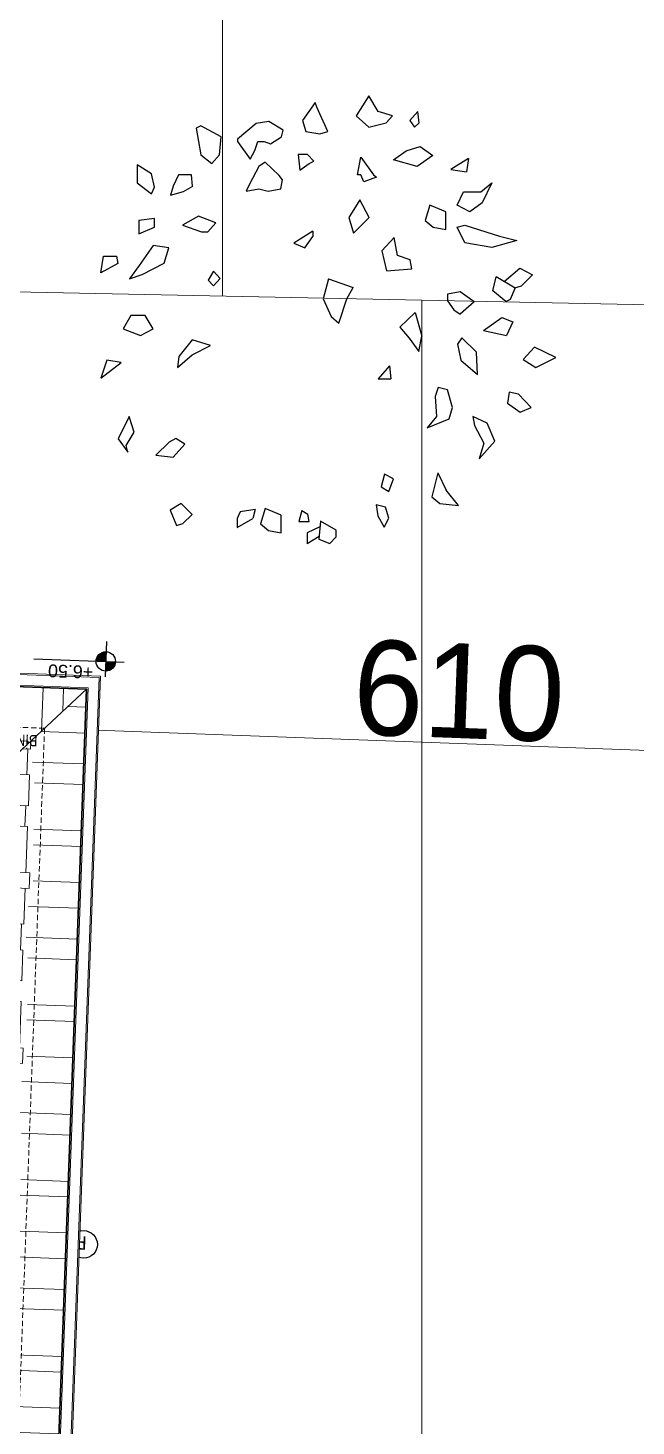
# Model space of a CAD drawing. Header units: centimetres. Extents: x 63871 to 181827, y -95930 to 42199.
# Drawn here: x 174213 to 174663, y 18035 to 19068 of the extents above; entities that cross this region are included whole.
import ezdxf

# ---------------------------------------------------------------- set-up
doc = ezdxf.new("R2010")
doc.units = ezdxf.units.CM
doc.linetypes.add('11-021_500-SatisOfisi_220512$0${ Diamond }', pattern=[12, 4, -2, 2, 2, -2])
for name, color, linetype, lineweight in [('A-WALL', 12, 'Continuous', 50), ('ARA SINIRLAR', 225, 'Continuous', 15), ('İz DÜŞÜMÜ', 7, '11-021_500-SatisOfisi_220512$0${ Diamond }', 18), ('OLUK', 222, 'Continuous', 15), ('Çatı', 144, 'Continuous', 30)]:
    doc.layers.add(name, color=color, linetype=linetype, lineweight=lineweight)
for name, color, linetype in [('Bitirme - Duvar', 7, 'Continuous'), ('CAY', 94, 'Continuous'), ('Dıış Ölçü', 140, 'Continuous'), ('KOT', 171, 'Continuous')]:
    doc.layers.add(name, color=color, linetype=linetype)
doc.styles.add('Arial_1', font='Arial.ttf', dxfattribs={"height": 300})
doc.styles.add('MtXpl_Arial_Narrow_1', font='')
doc.styles.add('OLUŞTURULMUŞ_STİL_1', font='Arial.ttf')
doc.styles.add('RomanS', font='')
doc.styles.get('MtXpl_Arial_Narrow_1').set_extended_font_data('Arial Narrow')
doc.styles.get('RomanS').set_extended_font_data('Stylus BT')
doc.dimstyles.new('BÖYÜK', dxfattribs={"dimtxt": 70, "dimasz": 5, "dimexe": 5, "dimexo": 5, "dimgap": 2, "dimtad": 3, "dimdec": 0, "dimzin": 0, "dimdsep": 46, "dimtxsty": 'RomanS', "dimblk": 'DOT', "dimcen": 5, "dimadec": 0, "dimazin": 0, "dimtfac": 1, "dimtdec": 0, "dimtix": 1, "dimtofl": 0, "dimtmove": 1, "dimatfit": 0, "dimldrblk": 'DOT', "dimfxl": 10, "dimfxlon": 1, "dimtolj": 1, "dimtzin": 0, "dimarcsym": 0})

# ---------------------------------------------------------------- blocks, each defined once
blk = doc.blocks.new('HRD')
at = {"layer": 'A-WALL', "lineweight": 53}
for p, q in [((153819.6, 35417.5), (153819.6, 35692.5)), ((153869.8, 35417.5), (153819.6, 35417.5))]:
    blk.add_line(p, q, dxfattribs=at)
at = {"layer": 'Bitirme - Duvar', "color": 161, "linetype": 'Continuous', "lineweight": 25}
blk.add_line((153786.9, 35737.5), (153834.4, 35737.5), dxfattribs=at)
blk.add_circle((153776.7, 35737.5), 10.2, dxfattribs=at)
at = {"layer": 'İz DÜŞÜMÜ'}
blk.add_lwpolyline([(153819.6, 36347.5), (154419.6, 36347.5), (154419.6, 35292.5), (154159.6, 35292.5), (154159.6, 35357.5), (153819.6, 35357.5), (153819.6, 36347.5)], dxfattribs=at)
at = {"layer": 'Bitirme - Duvar', "linetype": 'Continuous', "char_height": 10, "attachment_point": 7, "style": 'OLUŞTURULMUŞ_STİL_1'}
for s, insert in [('\\A1;90', (153794.5, 35741.5)), ('\\A1;P', (153774.4, 35731.4)), ('\\A1;270', (153794.5, 35721.5))]:
    blk.add_mtext(s, dxfattribs=dict(at, insert=insert))
blk = doc.blocks.new('_Dot')
at = {"color": 0, "linetype": 'ByBlock', "lineweight": -2}
blk.add_line((-0.5, 0), (-1, 0), dxfattribs=at)
at = {"color": 0, "linetype": 'ByBlock', "const_width": 0.5}
blk.add_lwpolyline([(-0.25, 0, 1), (0.25, 0, 1)], format="xyb", close=True, dxfattribs=at)
blk = doc.blocks.new('*D419')
at = {"layer": 'Defpoints', "color": 0, "transparency": 16777216}
for p in [(-3726.2, 3620.2), (-3116.6, 3597.6), (-3116.6, 3597.6)]:
    blk.add_point(p, dxfattribs=at)
at = {"layer": 'Dıış Ölçü', "color": 0, "lineweight": -2, "transparency": 16777216}
for p, q in [((-3726.2, 3620.2), (-3726.4, 3615.3)), ((-3721.2, 3620.1), (-3121.6, 3597.8)), ((-3116.6, 3597.6), (-3116.8, 3592.6))]:
    blk.add_line(p, q, dxfattribs=at)
at = {"layer": 'Dıış Ölçü', "color": 0, "lineweight": -2, "transparency": 16777216, "xscale": 5, "yscale": 5, "zscale": 5}
for p, rotation in [((-3726.2, 3620.2), 177.8731903117566), ((-3116.6, 3597.6), 357.8731903117566)]:
    blk.add_blockref('_Dot', p, dxfattribs=dict(at, rotation=rotation))
at = {"layer": 'Dıış Ölçü', "color": 0, "transparency": 16777216, "insert": (-3420, 3647.5), "char_height": 70, "attachment_point": 5, "rotation": 357.8732, "style": 'RomanS'}
blk.add_mtext('\\A1;610', dxfattribs=at)
blk = doc.blocks.new('A$C5AA32782')
at = {"layer": 'CAY'}
for p, q in [((566, 945.5, 0), (539.4, 903.2, 0)), ((585.9, 912.6, 0), (566, 945.5, 0)), ((452.9, 931.4, 0), (426.3, 893.8, 0)), ((456.2, 922, 0), (452.9, 931.4, 0)), ((479.5, 870.3, 0), (456.2, 922, 0)), ((328.5, 887.1, 0), (288.5, 854.2, 0)), ((355.1, 891.8, 0), (328.5, 887.1, 0)), ((385, 873, 0), (355.1, 891.8, 0)), ((426.3, 893.8, 0), (432.9, 870.3, 0)), ((539.4, 903.2, 0), (566, 879.7, 0)), ((566, 879.7, 0), (602.6, 889.1, 0)), ((615.9, 903.2, 0), (585.9, 912.6, 0)), ((602.6, 889.1, 0), (615.9, 903.2, 0)), ((669.1, 912.6, 0), (652.5, 893.8, 0)), ((652.5, 893.8, 0), (662.4, 879.7, 0)), ((662.4, 879.7, 0), (672.4, 889.1, 0)), ((672.4, 889.1, 0), (669.1, 912.6, 0)), ((211.1, 882.5, 0), (201.2, 877.8, 0)), ((201.2, 877.8, 0), (211.1, 821.4, 0)), ((254.4, 859, 0), (211.1, 882.5, 0)), ((251, 821.4, 0), (254.4, 859, 0)), ((358.4, 844.8, 0), (381.7, 858.9, 0)), ((381.7, 858.9, 0), (385, 873, 0)), ((432.9, 870.3, 0), (462.9, 865.6, 0)), ((462.9, 865.6, 0), (479.5, 870.3, 0)), ((288.5, 854.2, 0), (288.5, 849.5, 0)), ((288.5, 849.5, 0), (315.2, 811.9, 0)), ((315.2, 811.9, 0), (325.1, 830.7, 0)), ((325.1, 830.7, 0), (331.8, 849.5, 0)), ((331.8, 849.5, 0), (345.1, 849.5, 0)), ((345.1, 849.5, 0), (358.4, 844.8, 0)), ((617.8, 810.6, 0), (644.5, 829.4, 0)), ((644.5, 829.4, 0), (674.4, 838.7, 0)), ((674.4, 838.7, 0), (701, 820, 0)), ((107, 781, 0), (77, 799.8, 0)), ((77, 799.8, 0), (77, 762.2, 0)), ((211.1, 821.4, 0), (234.4, 802.6, 0)), ((234.4, 802.6, 0), (251, 821.4, 0)), ((347, 805.9, 0), (333.7, 796.5, 0)), ((377, 777.7, 0), (347, 805.9, 0)), ((436.8, 821.9, 0), (416.8, 821.9, 0)), ((416.8, 821.9, 0), (420.1, 789, 0)), ((420.1, 789, 0), (440.1, 803.1, 0)), ((450.1, 807.8, 0), (436.8, 821.9, 0)), ((440.1, 803.1, 0), (450.1, 807.8, 0)), ((542.4, 778.7, 0), (549.1, 816.3, 0)), ((549.1, 816.3, 0), (575.7, 778.7, 0)), ((667.7, 796.5, 0), (617.8, 810.6, 0)), ((701, 820, 0), (667.7, 796.5, 0)), ((776.2, 813.8, 0), (739, 790.4, 0)), ((776.2, 813.8, 0), (772.2, 785.7, 0)), ((113.6, 752.8, 0), (107, 781, 0)), ((163.9, 778.9, 0), (152.9, 755.4, 0)), ((191.6, 778.9, 0), (163.9, 778.9, 0)), ((194, 755.2, 0), (191.6, 778.9, 0)), ((333.7, 796.5, 0), (313.8, 759, 0)), ((383.6, 768.3, 0), (377, 777.7, 0)), ((380.3, 749.6, 0), (383.6, 768.3, 0)), ((549.1, 778.7, 0), (542.4, 778.7, 0)), ((555.7, 764.6, 0), (549.1, 778.7, 0)), ((582.4, 774, 0), (555.7, 764.6, 0)), ((575.7, 778.7, 0), (582.4, 774, 0)), ((739, 790.4, 0), (772.2, 785.7, 0)), ((77, 762.2, 0), (107, 738.7, 0)), ((107, 738.7, 0), (113.6, 752.8, 0)), ((152.9, 755.4, 0), (147.3, 735.9, 0)), ((147.3, 735.9, 0), (175, 743.7, 0)), ((175, 743.7, 0), (194.4, 755.4, 0)), ((313.8, 759, 0), (307.1, 744.9, 0)), ((307.1, 744.9, 0), (333.7, 749.6, 0)), ((333.7, 749.6, 0), (353.7, 744.9, 0)), ((353.7, 744.9, 0), (380.3, 749.6, 0)), ((752.3, 715.2, 0), (765.6, 743.4, 0)), ((765.6, 743.4, 0), (802.2, 743.4, 0)), ((802.2, 743.4, 0), (825.4, 762.2, 0)), ((825.4, 762.2, 0), (805.5, 719.9, 0)), ((547, 726.4, 0), (523.7, 688.8, 0)), ((566.9, 688.8, 0), (547, 726.4, 0)), ((695, 715.3, 0), (685, 682.5, 0)), ((728.2, 701.2, 0), (695, 715.3, 0)), ((778.9, 701.1, 0), (752.3, 715.2, 0)), ((805.5, 719.9, 0), (778.9, 701.1, 0)), ((113.6, 687.1, 0), (80.3, 682.4, 0)), ((80.3, 682.4, 0), (80.3, 654.2, 0)), ((113.6, 668.3, 0), (113.6, 687.1, 0)), ((206.1, 691.9, 0), (172.9, 673.1, 0)), ((242.7, 677.8, 0), (206.1, 691.9, 0)), ((523.7, 688.8, 0), (533.7, 655.9, 0)), ((533.7, 655.9, 0), (566.9, 688.8, 0)), ((685, 682.5, 0), (701.6, 668.4, 0)), ((728.2, 663.7, 0), (728.2, 701.2, 0)), ((80.3, 654.2, 0), (113.6, 668.3, 0)), ((172.9, 673.1, 0), (212.8, 659, 0)), ((212.8, 659, 0), (226.1, 659, 0)), ((226.1, 659, 0), (242.7, 677.8, 0)), ((447.5, 660.3, 0), (407.6, 634.6, 0)), ((447.5, 660.3, 0), (447.5, 648.7, 0)), ((701.6, 668.4, 0), (728.2, 663.7, 0)), ((752.3, 668.3, 0), (768.9, 673, 0)), ((768.9, 635.4, 0), (752.3, 668.3, 0)), ((768.9, 673, 0), (842.1, 649.5, 0)), ((842.1, 649.5, 0), (878.7, 640.1, 0)), ((110.8, 630, 0), (80.9, 587.7, 0)), ((144.1, 625.3, 0), (110.8, 630, 0)), ((134.1, 592.4, 0), (144.1, 625.3, 0)), ((407.6, 634.6, 0), (430.9, 625.3, 0)), ((430.9, 625.3, 0), (447.5, 648.7, 0)), ((619.8, 646.7, 0), (593.2, 618.5, 0)), ((626.5, 609.1, 0), (619.8, 646.7, 0)), ((825.4, 626, 0), (768.9, 635.4, 0)), ((878.7, 640.1, 0), (825.4, 626, 0)), ((0.4, 572.3, 0), (5.9, 607.5, 0)), ((36.4, 591.8, 0), (0.4, 572.3, 0)), ((5.9, 607.5, 0), (33.6, 607.5, 0)), ((33.6, 607.5, 0), (36.4, 591.8, 0)), ((87.6, 568.9, 0), (134.1, 592.4, 0)), ((593.2, 618.5, 0), (603.2, 576.2, 0)), ((653.1, 599.7, 0), (626.5, 609.1, 0)), ((656.4, 580.9, 0), (653.1, 599.7, 0)), ((80.9, 587.7, 0), (60.9, 559.5, 0)), ((60.9, 559.5, 0), (87.6, 568.9, 0)), ((238.2, 576, 0), (227.1, 556.4, 0)), ((252.1, 560.3, 0), (238.2, 576, 0)), ((603.2, 576.2, 0), (656.4, 580.9, 0)), ((827.9, 533.9, 0), (835.1, 563.5, 0)), ((875, 540, 0), (835.1, 563.5, 0)), ((851.7, 554.1, 0), (885, 582.3, 0)), ((885, 582.3, 0), (911.6, 568.2, 0)), ((911.6, 568.2, 0), (888.3, 544.7, 0)), ((227.1, 556.4, 0), (238.2, 544.7, 0)), ((238.2, 544.7, 0), (252.1, 560.3, 0)), ((480.7, 559.5, 0), (469.6, 517.6, 0)), ((480.7, 559.5, 0), (532.8, 541.1, 0)), ((519.5, 517.6, 0), (532.8, 541.1, 0)), ((758.9, 532, 0), (732.3, 527.3, 0)), ((788.5, 511.1, 0), (758.9, 532, 0)), ((855.1, 511.8, 0), (827.9, 533.9, 0)), ((865, 516.5, 0), (875, 540, 0)), ((873.9, 540.7, 0), (888.3, 544.7, 0)), ((469.6, 517.6, 0), (486.2, 480, 0)), ((502.9, 465.9, 0), (519.5, 517.6, 0)), ((732.3, 527.3, 0), (732.3, 513.2, 0)), ((732.3, 513.2, 0), (745.6, 494.4, 0)), ((788.5, 511.1, 0), (758.9, 485, 0)), ((855.1, 511.8, 0), (865, 516.5, 0)), ((63.9, 482, 0), (47.2, 453.8, 0)), ((93.8, 482, 0), (63.9, 482, 0)), ((110.4, 453.8, 0), (93.8, 482, 0)), ((486.2, 480, 0), (502.9, 465.9, 0)), ((664, 488.3, 0), (631.4, 457.6, 0)), ((664, 488.3, 0), (678, 438.8, 0)), ((745.6, 494.4, 0), (758.9, 485, 0)), ((807.7, 450.2, 0), (846.9, 477.9, 0)), ((846.9, 477.9, 0), (870.2, 468.5, 0)), ((47.2, 453.8, 0), (83.8, 439.7, 0)), ((83.8, 439.7, 0), (110.4, 453.8, 0)), ((631.4, 457.6, 0), (651.4, 434.1, 0)), ((807.7, 450.2, 0), (856.9, 440.3, 0)), ((870.2, 468.5, 0), (856.9, 440.3, 0)), ((192.8, 430.8, 0), (165.1, 395.5, 0)), ((231.6, 419, 0), (192.8, 430.8, 0)), ((192.8, 399.5, 0), (231.6, 419, 0)), ((651.4, 434.1, 0), (671.4, 405.9, 0)), ((671.4, 405.9, 0), (678, 438.8, 0)), ((762.3, 435, 0), (752.8, 421.6, 0)), ((752.8, 421.6, 0), (759.9, 388.1, 0)), ((793.1, 404.9, 0), (762.3, 435, 0)), ((915.7, 415.1, 0), (891.6, 389.5, 0)), ((961, 393.8, 0), (915.7, 415.1, 0)), ((13.3, 387.6, 0), (0, 350, 0)), ((43.2, 382.9, 0), (13.3, 387.6, 0)), ((162.3, 372.1, 0), (192.8, 399.5, 0)), ((165.1, 395.5, 0), (162.3, 372.1, 0)), ((759.9, 388.1, 0), (795.4, 358, 0)), ((795.4, 358, 0), (793.1, 404.9, 0)), ((891.6, 389.5, 0), (918.8, 372.4, 0)), ((918.8, 372.4, 0), (961, 393.8, 0)), ((0, 350, 0), (43.2, 382.9, 0)), ((609.3, 376.3, 0), (585.9, 348.8, 0)), ((609.3, 376.3, 0), (612.6, 348.8, 0)), ((585.9, 348.8, 0), (612.6, 348.8, 0)), ((712.3, 330, 0), (705.7, 311.2, 0)), ((732.3, 325.3, 0), (712.3, 330, 0)), ((742.3, 287.7, 0), (732.3, 325.3, 0)), ((705.7, 311.2, 0), (709, 268.9, 0)), ((862, 320.6, 0), (858.7, 297.1, 0)), ((858.7, 297.1, 0), (885.3, 278.3, 0)), ((882, 315.9, 0), (862, 320.6, 0)), ((908.6, 287.7, 0), (882, 315.9, 0)), ((60.4, 268.9, 0), (37.1, 221.9, 0)), ((70.4, 236, 0), (60.4, 268.9, 0)), ((709, 268.9, 0), (689.1, 245.4, 0)), ((735.6, 264.2, 0), (742.3, 287.7, 0)), ((815.5, 254.8, 0), (785.5, 268.9, 0)), ((785.5, 268.9, 0), (788.8, 250.1, 0)), ((885.3, 278.3, 0), (908.6, 287.7, 0)), ((689.1, 245.4, 0), (735.6, 264.2, 0)), ((788.8, 250.1, 0), (808.8, 212.5, 0)), ((788.8, 250.1, 0), (808.8, 212.5, 0)), ((832.1, 217.2, 0), (815.5, 254.8, 0)), ((37.1, 221.9, 0), (57.1, 193.7, 0)), ((53.7, 207.8, 0), (70.4, 236, 0)), ((57.1, 193.7, 0), (53.7, 207.8, 0)), ((144.4, 214.7, 0), (116.7, 187.3, 0)), ((158.3, 222.5, 0), (144.4, 214.7, 0)), ((152.8, 183.4, 0), (177.7, 210.8, 0)), ((177.7, 210.8, 0), (158.3, 222.5, 0)), ((798.8, 179.6, 0), (832.1, 217.2, 0)), ((808.8, 212.5, 0), (798.8, 179.6, 0)), ((116.7, 187.3, 0), (152.8, 183.4, 0)), ((711.9, 149.9, 0), (699, 99.8, 0)), ((711.9, 149.9, 0), (729, 113.9, 0)), ((598.8, 147.3, 0), (591.7, 120.5, 0)), ((591.7, 120.5, 0), (608.3, 110.5, 0)), ((617.8, 137.2, 0), (598.8, 147.3, 0)), ((608.3, 110.5, 0), (617.8, 137.2, 0)), ((699, 99.8, 0), (715.7, 85.7, 0)), ((755.6, 81, 0), (729, 113.9, 0)), ((170.2, 85.7, 0), (146.9, 71.6, 0)), ((146.9, 71.6, 0), (160.2, 38.7, 0)), ((193.4, 62.2, 0), (170.2, 85.7, 0)), ((173.5, 43.4, 0), (193.4, 62.2, 0)), ((294.7, 67.6, 0), (288.1, 53.5, 0)), ((325.8, 72.5, 0), (294.7, 67.6, 0)), ((325.8, 72.5, 0), (321.3, 53.5, 0)), ((347.3, 75.1, 0), (337.3, 42.2, 0)), ((380.6, 61, 0), (347.3, 75.1, 0)), ((380.6, 23.4, 0), (380.6, 61, 0)), ((424.6, 70.4, 0), (418.1, 47.4, 0)), ((424.6, 70.4, 0), (437.5, 63.1, 0)), ((440.3, 47.4, 0), (437.5, 63.1, 0)), ((601.4, 77.9, 0), (581.4, 82.6, 0)), ((581.4, 82.6, 0), (584.8, 59.1, 0)), ((584.8, 59.1, 0), (598.1, 35.6, 0)), ((608, 54.4, 0), (601.4, 77.9, 0)), ((715.7, 85.7, 0), (755.6, 81, 0)), ((160.2, 38.7, 0), (173.5, 43.4, 0)), ((288.1, 53.5, 0), (288.1, 34.7, 0)), ((288.1, 34.7, 0), (321.3, 53.5, 0)), ((337.3, 42.2, 0), (354, 28.1, 0)), ((418.1, 47.4, 0), (440.3, 47.4, 0)), ((462.9, 36.2, 0), (435.8, 23.5, 0)), ((463.9, 47.9, 0), (460.6, 10.4, 0)), ((497.2, 29.2, 0), (463.9, 47.9, 0)), ((598.1, 35.6, 0), (608, 54.4, 0)), ((354, 28.1, 0), (380.6, 23.4, 0)), ((435.8, 23.5, 0), (435.8, 0, 0)), ((461.1, 15.9, 0), (435.8, 0, 0)), ((460.6, 10.4, 0), (483.9, 1, 0)), ((483.9, 1, 0), (497.2, 15.1, 0)), ((497.2, 15.1, 0), (497.2, 29.2, 0))]:
    blk.add_line(p, q, dxfattribs=at)
blk = doc.blocks.new('çatı planı')
blk.add_wipeout([(-680, -1060), (-680, 0), (0, 0), (0, -1125), (-340, -1125), (-340, -1060)]).dxf.layer = 'OLUK'
at = {"layer": 'KOT'}
h = blk.add_hatch(color=256, dxfattribs=at)
h.dxf.hatch_style = 1
h.paths.add_polyline_path([(-683.4, -1064.2, 0.402561), (-690.6, -1071.1), (-683.4, -1071.1)])
h = blk.add_hatch(color=256, dxfattribs=at)
h.dxf.hatch_style = 1
h.paths.add_polyline_path([(-676.2, -1071, 0.009987), (-676.2, -1070.7), (-683.4, -1070.7), (-683.4, -1078.1, 0.414214)])
at = {"layer": 'Çatı', "lineweight": 15}
h = blk.add_hatch(dxfattribs=at)
h.set_pattern_fill('AR-RSHKE', color=251, scale=0.15, angle=270)
h.set_pattern_definition([(270, (-196861.627, -36377.483), (45.72, -97.155), [22.86, -19.05, 26.67, -11.43, 34.29, -15.24]), (270, (-196859.72, -36400.343), (45.72, -97.155), [19.05, -72.39, 15.24, -22.86]), (270, (-196864.484, -36446.063), (45.72, -97.155), [11.43, -118.11]), (0, (-196861.627, -36377.483), (45.72, 32.385), [43.815, -139.065]), (0, (-196861.627, -36400.343), (45.72, 32.385), [42.8625, -140.0175]), (0, (-196861.627, -36419.393), (45.72, 32.385), [40.005, -142.875]), (0, (-196864.484, -36446.063), (45.72, 32.385), [43.815, -139.065]), (0, (-196864.484, -36457.493), (45.72, 32.385), [43.815, -139.065]), (0, (-196861.627, -36491.783), (45.72, 32.385), [41.91, -140.97])])
h.paths.add_polyline_path([(-340, -340), (-670, -340), (-670, -1050), (-340, -720)])
h.paths.add_polyline_path([(-554.8, -586.7), (-554.8, -525), (-462.6, -525), (-462.6, -586.7)], flags=16)
h.paths.add_polyline_path([(-438.1, -595), (-438.1, -505), (-358.1, -505), (-358.1, -595)], flags=16)
h.paths.add_polyline_path([(-435.1, -592), (-435.1, -508), (-361.1, -508), (-361.1, -592)], flags=0)
h.paths.add_polyline_path([(-575, -509.9), (-635, -509.9), (-635, -464.9), (-575, -464.9)], flags=16)
h.paths.add_polyline_path([(-590, -495), (-620, -494.9), (-620, -479.9), (-590, -479.9)], flags=0)
h.paths.add_polyline_path([(-605, -487.4, -1), (-620, -487.4, -1), (-605, -487.4, -1), (-590, -487.4, -1)], flags=0)
h.paths.add_polyline_path([(-541, -552.3), (-463.6, -552.3), (-463.6, -528.6), (-541, -528.6)], flags=8)
h.paths.add_polyline_path([(-428.7, -520.1), (-364.8, -520.1), (-364.8, -508.6), (-428.7, -508.6)], flags=8)
h = blk.add_hatch(dxfattribs=at)
h.set_pattern_fill('AR-RSHKE', color=251, scale=0.15)
h.set_pattern_definition([(0, (-196861.627, -36377.483), (97.155, 45.72), [22.86, -19.05, 26.67, -11.43, 34.29, -15.24]), (0, (-196838.767, -36375.58), (97.155, 45.72), [19.05, -72.39, 15.24, -22.86]), (0, (-196793.047, -36380.34), (97.155, 45.72), [11.43, -118.11]), (90, (-196861.627, -36377.483), (-32.385, 45.72), [43.815, -139.065]), (90, (-196838.767, -36377.483), (-32.385, 45.72), [42.8625, -140.0175]), (90, (-196819.717, -36377.483), (-32.385, 45.72), [40.005, -142.875]), (90, (-196793.047, -36380.34), (-32.385, 45.72), [43.815, -139.065]), (90, (-196781.617, -36380.34), (-32.385, 45.72), [43.815, -139.065]), (90, (-196747.327, -36377.483), (-32.385, 45.72), [41.91, -140.97])])
h.paths.add_polyline_path([(-170, -890), (-340, -720), (-670, -1050), (-330, -1050)])
h.paths.add_polyline_path([(-267.1, -910), (-267.1, -955), (-327.1, -955), (-327.1, -910)], flags=16)
h.paths.add_polyline_path([(-280, -925), (-280, -940.1), (-310, -940), (-310, -924.9)], flags=0)
h.paths.add_polyline_path([(-280, -932.5, -1), (-295, -932.5, -1), (-310, -932.5, -1), (-295, -932.5, -1)], flags=0)
h.paths.add_polyline_path([(-311.1, -879.2), (-372.9, -879.2), (-372.9, -787), (-311.1, -787)], flags=16)
h.paths.add_polyline_path([(-345.5, -865.3), (-345.5, -788), (-369.2, -788), (-369.2, -865.3)], flags=8)
h.paths.add_polyline_path([(-637.6, -1017.2), (-596.5, -1017.3), (-596.5, -1002), (-637.6, -1002)], flags=25)
at = {"layer": 'İz DÜŞÜMÜ'}
blk.add_lwpolyline([(-300, -1020), (-300, -960), (-40, -960), (-40, -1085), (-300, -1085), (-300, -1020), (-640, -1020), (-640, -30), (-300, -30), (-300, -180), (-40, -180), (-40, -1095)], dxfattribs=at)
at = {"layer": 'KOT'}
for p, q in [((-683.4, -1085.8), (-683.4, -1059.7)), ((-697, -1070.7), (-630.2, -1070.7))]:
    blk.add_line(p, q, dxfattribs=at)
blk.add_circle((-683.4, -1071), 7.17, dxfattribs=at)
at = {"layer": 'OLUK'}
for points in [[(-340, -1125), (-340, -1060), (-680, -1060), (-680, 0), (0, 0), (0, -1125)], [(-339, -1124), (-339, -1059), (-679, -1059), (-679, -1), (-1, -1), (-1, -1124)], [(-331, -1116), (-331, -1051), (-671, -1051), (-671, -9), (-9, -9), (-9, -1116)]]:
    blk.add_lwpolyline(points, close=True, dxfattribs=at)
at = {"layer": 'Çatı'}
blk.add_line((-340, -720), (-670, -1050), dxfattribs=at)
blk.add_lwpolyline([(-330, -1115), (-330, -1050), (-670, -1050), (-670, -10), (-10, -10), (-10, -1115)], close=True, dxfattribs=at)
at = {"style": 'MtXpl_Arial_Narrow_1'}
blk.add_text('BİNA İZİ', height=8.32, rotation=359.957, dxfattribs=at).set_placement((-635.1, -1014.7))
at = {"layer": 'KOT', "insert": (-657.7, -1057.9), "char_height": 9.45, "width": 57.696, "attachment_point": 2, "line_spacing_factor": 0.941778, "style": 'Arial_1'}
blk.add_mtext('+6.50', dxfattribs=at)
blk = doc.blocks.new('VAZİYET PLANI')
at = {"layer": 'ARA SINIRLAR'}
for p, q in [((-3594.9, 5429.2), (-3594.9, 3939.6)), ((-11079.8, 4092.9), (410.6, 3857.6)), ((-3447.6, 3936.6), (-3447.6, 2274.6))]:
    blk.add_line(p, q, dxfattribs=at)
at = {"rotation": 177.873189238168}
blk.add_blockref('HRD', (151299.6, 33244.9), dxfattribs=at)
at = {"layer": 'CAY', "xscale": 0.3501001178103892, "yscale": 0.3501001178103892, "zscale": 0.3501001178103892}
blk.add_blockref('A$C5AA32782', (-3684.8, 3756.4, 0), dxfattribs=at)
at = {"layer": 'Dıış Ölçü'}
dim = blk.add_aligned_dim(p1=(-3726.2, 3620.2), p2=(-3116.6, 3597.6), distance=0, dimstyle='BÖYÜK', dxfattribs=at)
dim.commit()
dim.dimension.update_dxf_attribs({"geometry": '*D419', "text_midpoint": (-3420, 3647.5)})
at = {"layer": 'OLUK', "rotation": 177.8731895439683}
blk.add_blockref('çatı planı', (-4403.7, 2624.7), dxfattribs=at)

msp = doc.modelspace()

# ---------------------------------------------------------------- block references
at = {"layer": 'OLUK'}
msp.add_blockref('VAZİYET PLANI', (177951.9, 14930.1), dxfattribs=at)

doc.saveas('drawing.dxf')
